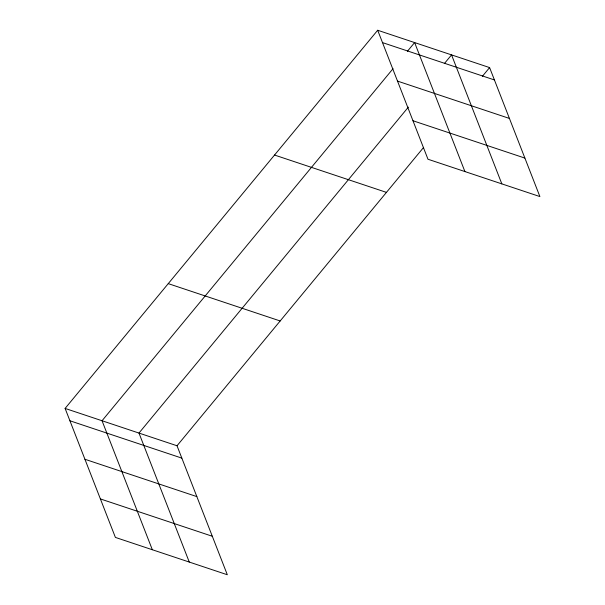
<?xml version="1.0" encoding="UTF-8"?>
<svg xmlns="http://www.w3.org/2000/svg" width="605" height="605" viewBox="0 0 605 605"><rect width="100%" height="100%" fill="white"/><g stroke="black" fill="none" stroke-linecap="round" stroke-linejoin="round"><path stroke-width="0.91" d="M65.106 408.428L177.023 445.764L227.314 574.75L115.396 537.414L65.106 408.428L377.686 30.25L489.604 67.586L539.894 196.572L427.977 159.236L377.686 30.25M393.031 68.69L102.041 420.747L152.331 549.733M407.422 51.281L414.622 42.569L464.905 171.555M408.367 107.13L138.976 433.067L189.267 562.053M444.35 63.601L451.549 54.889L501.84 183.882M177.023 445.764L423.629 147.401M482.404 76.29L489.604 67.586M382.504 42.607L494.421 79.943M397.508 81.1L509.425 118.436M412.973 120.75L524.883 158.087M274.534 155.046L386.451 192.382M168.258 283.632L280.175 320.968M69.93 420.785L181.84 458.121M84.934 459.271L196.852 496.607M100.392 498.928L212.31 536.264"/></g></svg>
